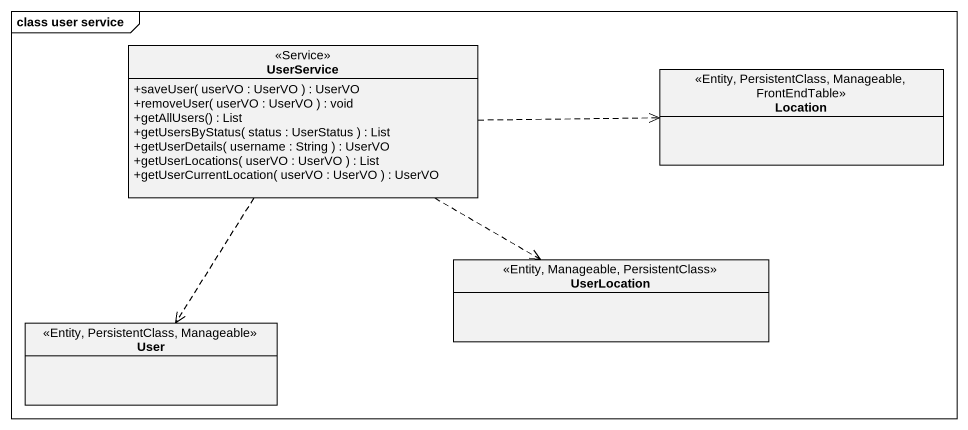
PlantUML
@startuml
mainframe class user service
hide circle
hide empty members
skinparam classAttributeIconSize 0
class UserService <<Service>> {
  +saveUser( userVO : UserVO ) : UserVO
  +removeUser( userVO : UserVO ) : void
  +getAllUsers() : List
  +getUsersByStatus( status : UserStatus ) : List
  +getUserDetails( username : String ) : UserVO
  +getUserLocations( userVO : UserVO ) : List
  +getUserCurrentLocation( userVO : UserVO ) : UserVO
}
class Location <<Entity, PersistentClass, Manageable, FrontEndTable>>
class UserLocation <<Entity, Manageable, PersistentClass>>
class User <<Entity, PersistentClass, Manageable>>
UserService .right.> Location
UserService .right.> UserLocation
UserService ..> User
@enduml
